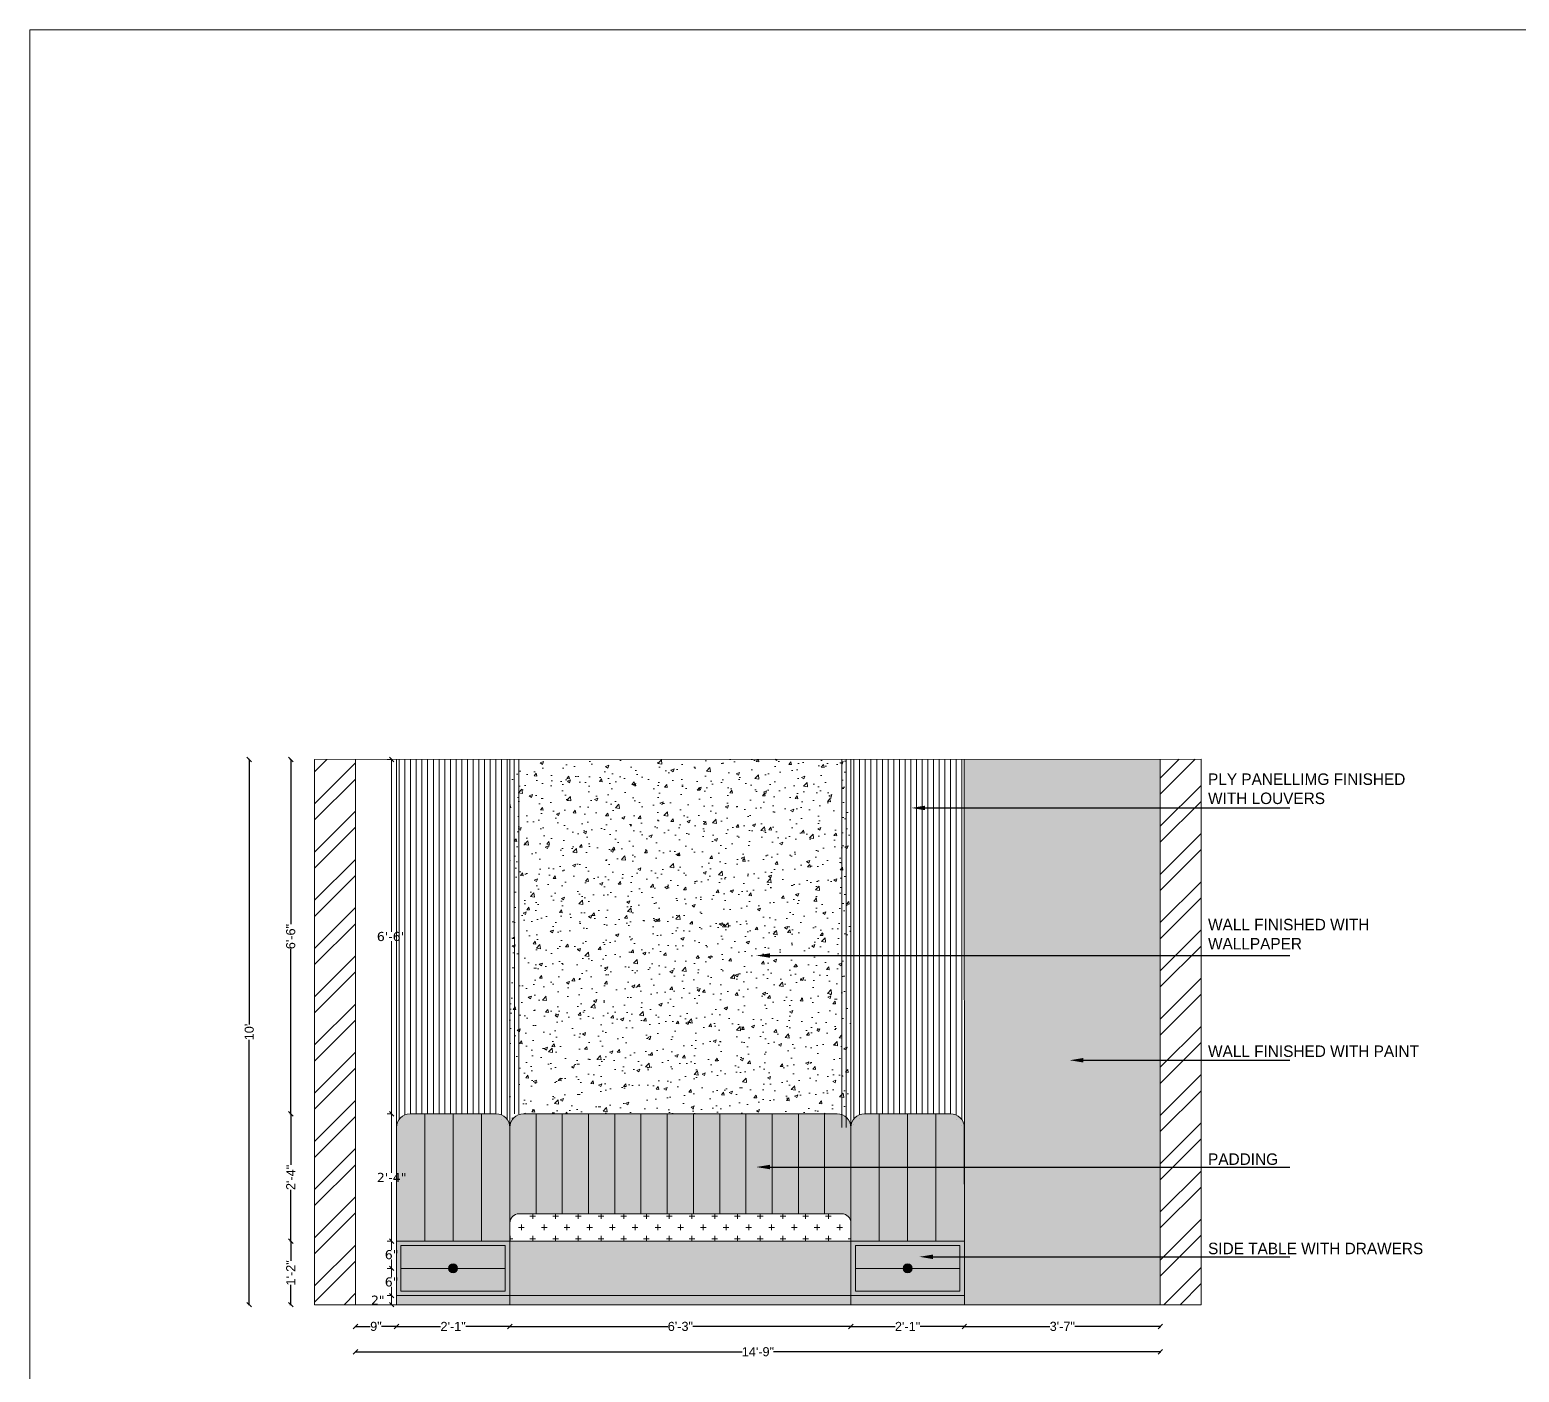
# Model space of a CAD drawing. Header units: inches. Extents: x 15448 to 46480, y -8154 to 0.
# Drawn here: x 16312.5 to 16640.1, y -3891.8 to -3596.5 of the extents above; entities that cross this region are included whole.
import ezdxf
from ezdxf import colors
from ezdxf.entities.mleader import LeaderData, LeaderLine
from ezdxf.math import Vec2, Vec3

# ---------------------------------------------------------------- set-up
doc = ezdxf.new("R2010")
doc.units = ezdxf.units.IN
doc.header["$MEASUREMENT"] = 0
doc.layers.add('IEL-HATCH-002', color=7, linetype='Continuous')
doc.styles.add('b.k', font='verdana.ttf')
doc.styles.add('HEMI', font='stylu.ttf')
doc.styles.get("Standard").update_dxf_attribs({"font": 'arial.ttf'})
doc.dimstyles.new('STANDARD$0', dxfattribs={"dimscale": 0, "dimtxt": 6, "dimasz": 3, "dimexe": 2, "dimexo": 2, "dimgap": 0, "dimtad": 0, "dimtih": 1, "dimtoh": 1, "dimdec": 1, "dimzin": 0, "dimdsep": 46, "dimlunit": 4, "dimtxsty": 'b.k', "dimcen": 2.5, "dimclrd": 256, "dimclre": 256, "dimclrt": 256, "dimadec": 0, "dimazin": 0, "dimtfac": 1, "dimtdec": 1, "dimtofl": 0, "dimtmove": 2, "dimatfit": 2, "dimfxl": 1, "dimfrac": 2, "dimtolj": 1, "dimtzin": 0, "dimlwd": 9, "dimlwe": 9, "dimarcsym": 0})

# ---------------------------------------------------------------- blocks, each defined once
blk = doc.blocks.new('_Oblique')
at = {"color": 0, "linetype": 'ByBlock', "lineweight": -2}
blk.add_line((-0.5, -0.5), (0.5, 0.5), dxfattribs=at)
blk = doc.blocks.new('*D272')
at = {"color": 1, "lineweight": -2, "transparency": 16777216}
for p, q in [((16369.93, -3862.99), (16369.71, -3862.99)), ((16369.89, -3862.99), (16369.89, -3867.33)), ((16369.89, -3876.99), (16369.89, -3872.64)), ((16369.93, -3876.99), (16369.71, -3876.99))]:
    blk.add_line(p, q, dxfattribs=at)
at = {"layer": 'Defpoints', "color": 0, "transparency": 16777216}
for p in [(16369.89, -3862.99), (16393.13, -3862.99), (16393.13, -3876.99)]:
    blk.add_point(p, dxfattribs=at)
at = {"color": 1, "lineweight": -2, "transparency": 16777216}
for p, rotation in [((16369.89, -3862.99), 90), ((16369.89, -3876.99), 270)]:
    blk.add_blockref('_Oblique', p, dxfattribs=dict(at, rotation=rotation))
at = {"color": 1, "lineweight": 5, "transparency": 16777216, "insert": (16369.89, -3869.99), "char_height": 2, "attachment_point": 5, "rotation": 90}
blk.add_mtext('\\A1;1\'-2"', dxfattribs=at)
blk = doc.blocks.new('*D273')
at = {"color": 1, "lineweight": -2, "transparency": 16777216}
for p, q in [((16369.93, -3834.98), (16369.71, -3834.98)), ((16369.89, -3834.98), (16369.89, -3846.22)), ((16369.89, -3862.99), (16369.89, -3851.75)), ((16369.93, -3862.99), (16369.71, -3862.99))]:
    blk.add_line(p, q, dxfattribs=at)
at = {"layer": 'Defpoints', "color": 0, "transparency": 16777216}
for p in [(16369.89, -3834.98), (16399.36, -3834.98), (16393.13, -3862.99)]:
    blk.add_point(p, dxfattribs=at)
at = {"color": 1, "lineweight": -2, "transparency": 16777216}
for p, rotation in [((16369.89, -3834.98), 90), ((16369.89, -3862.99), 270)]:
    blk.add_blockref('_Oblique', p, dxfattribs=dict(at, rotation=rotation))
at = {"color": 1, "lineweight": 5, "transparency": 16777216, "insert": (16369.89, -3848.98), "char_height": 2, "attachment_point": 5, "rotation": 90}
blk.add_mtext('\\A1;2\'-4"', dxfattribs=at)
blk = doc.blocks.new('*D274')
at = {"color": 1, "lineweight": -2, "transparency": 16777216}
for p, q in [((16369.93, -3757.02), (16369.71, -3757.02)), ((16369.89, -3757.02), (16369.89, -3793.25)), ((16369.89, -3834.98), (16369.89, -3798.76)), ((16369.93, -3834.98), (16369.71, -3834.98))]:
    blk.add_line(p, q, dxfattribs=at)
at = {"layer": 'Defpoints', "color": 0, "transparency": 16777216}
for p in [(16369.89, -3757.02), (16393.13, -3757.02), (16399.36, -3834.98)]:
    blk.add_point(p, dxfattribs=at)
at = {"color": 1, "lineweight": -2, "transparency": 16777216}
for p, rotation in [((16369.89, -3757.02), 90), ((16369.89, -3834.98), 270)]:
    blk.add_blockref('_Oblique', p, dxfattribs=dict(at, rotation=rotation))
at = {"color": 1, "lineweight": 5, "transparency": 16777216, "insert": (16369.89, -3796), "char_height": 2, "attachment_point": 5, "rotation": 90}
blk.add_mtext('\\A1;6\'-6"', dxfattribs=at)
blk = doc.blocks.new('*D275')
at = {"color": 1, "lineweight": -2, "transparency": 16777216}
for p, q in [((16384.13, -3881.73), (16384.13, -3881.95)), ((16384.13, -3881.77), (16387.39, -3881.77)), ((16393.13, -3881.77), (16389.87, -3881.77)), ((16393.13, -3881.73), (16393.13, -3881.95))]:
    blk.add_line(p, q, dxfattribs=at)
at = {"layer": 'Defpoints', "color": 0, "transparency": 16777216}
for p in [(16384.13, -3876.99), (16393.13, -3876.99), (16393.13, -3881.77)]:
    blk.add_point(p, dxfattribs=at)
at = {"color": 1, "lineweight": -2, "transparency": 16777216, "rotation": 180}
blk.add_blockref('_Oblique', (16384.13, -3881.77), dxfattribs=at)
at = {"color": 1, "lineweight": -2, "transparency": 16777216}
blk.add_blockref('_Oblique', (16393.13, -3881.77), dxfattribs=at)
at = {"color": 1, "lineweight": 5, "transparency": 16777216, "insert": (16388.63, -3881.77), "char_height": 2, "attachment_point": 5}
blk.add_mtext('\\A1;9"', dxfattribs=at)
blk = doc.blocks.new('*D276')
at = {"color": 1, "lineweight": -2, "transparency": 16777216}
for p, q in [((16393.13, -3881.73), (16393.13, -3881.95)), ((16393.13, -3881.77), (16402.84, -3881.77)), ((16418.08, -3881.77), (16408.37, -3881.77)), ((16418.08, -3881.73), (16418.08, -3881.95))]:
    blk.add_line(p, q, dxfattribs=at)
at = {"layer": 'Defpoints', "color": 0, "transparency": 16777216}
for p in [(16393.13, -3876.99), (16418.08, -3876.99), (16418.08, -3881.77)]:
    blk.add_point(p, dxfattribs=at)
at = {"color": 1, "lineweight": -2, "transparency": 16777216, "rotation": 180}
blk.add_blockref('_Oblique', (16393.13, -3881.77), dxfattribs=at)
at = {"color": 1, "lineweight": -2, "transparency": 16777216}
blk.add_blockref('_Oblique', (16418.08, -3881.77), dxfattribs=at)
at = {"color": 1, "lineweight": 5, "transparency": 16777216, "insert": (16405.6, -3881.77), "char_height": 2, "attachment_point": 5}
blk.add_mtext('\\A1;2\'-1"', dxfattribs=at)
blk = doc.blocks.new('*D277')
at = {"color": 1, "lineweight": -2, "transparency": 16777216}
for p, q in [((16418.08, -3881.73), (16418.08, -3881.95)), ((16418.08, -3881.77), (16452.82, -3881.77)), ((16493.08, -3881.77), (16458.33, -3881.77)), ((16493.08, -3881.73), (16493.08, -3881.95))]:
    blk.add_line(p, q, dxfattribs=at)
at = {"layer": 'Defpoints', "color": 0, "transparency": 16777216}
for p in [(16418.08, -3876.99), (16493.08, -3876.99), (16493.08, -3881.77)]:
    blk.add_point(p, dxfattribs=at)
at = {"color": 1, "lineweight": -2, "transparency": 16777216, "rotation": 180}
blk.add_blockref('_Oblique', (16418.08, -3881.77), dxfattribs=at)
at = {"color": 1, "lineweight": -2, "transparency": 16777216}
blk.add_blockref('_Oblique', (16493.08, -3881.77), dxfattribs=at)
at = {"color": 1, "lineweight": 5, "transparency": 16777216, "insert": (16455.58, -3881.77), "char_height": 2, "attachment_point": 5}
blk.add_mtext('\\A1;6\'-3"', dxfattribs=at)
blk = doc.blocks.new('*D278')
at = {"color": 1, "lineweight": -2, "transparency": 16777216}
for p, q in [((16493.08, -3881.73), (16493.08, -3881.95)), ((16493.08, -3881.77), (16502.79, -3881.77)), ((16518.03, -3881.77), (16508.32, -3881.77)), ((16518.03, -3881.73), (16518.03, -3881.95))]:
    blk.add_line(p, q, dxfattribs=at)
at = {"layer": 'Defpoints', "color": 0, "transparency": 16777216}
for p in [(16493.08, -3876.99), (16518.03, -3876.99), (16518.03, -3881.77)]:
    blk.add_point(p, dxfattribs=at)
at = {"color": 1, "lineweight": -2, "transparency": 16777216, "rotation": 180}
blk.add_blockref('_Oblique', (16493.08, -3881.77), dxfattribs=at)
at = {"color": 1, "lineweight": -2, "transparency": 16777216}
blk.add_blockref('_Oblique', (16518.03, -3881.77), dxfattribs=at)
at = {"color": 1, "lineweight": 5, "transparency": 16777216, "insert": (16505.55, -3881.77), "char_height": 2, "attachment_point": 5}
blk.add_mtext('\\A1;2\'-1"', dxfattribs=at)
blk = doc.blocks.new('*D279')
at = {"color": 1, "lineweight": -2, "transparency": 16777216}
for p, q in [((16518.03, -3881.73), (16518.03, -3881.95)), ((16518.03, -3881.77), (16536.83, -3881.77)), ((16561.13, -3881.77), (16542.33, -3881.77)), ((16561.13, -3881.73), (16561.13, -3881.95))]:
    blk.add_line(p, q, dxfattribs=at)
at = {"layer": 'Defpoints', "color": 0, "transparency": 16777216}
for p in [(16518.03, -3876.99), (16561.13, -3876.99), (16561.13, -3881.77)]:
    blk.add_point(p, dxfattribs=at)
at = {"color": 1, "lineweight": -2, "transparency": 16777216, "rotation": 180}
blk.add_blockref('_Oblique', (16518.03, -3881.77), dxfattribs=at)
at = {"color": 1, "lineweight": -2, "transparency": 16777216}
blk.add_blockref('_Oblique', (16561.13, -3881.77), dxfattribs=at)
at = {"color": 1, "lineweight": 5, "transparency": 16777216, "insert": (16539.58, -3881.77), "char_height": 2, "attachment_point": 5}
blk.add_mtext('\\A1;3\'-7"', dxfattribs=at)
blk = doc.blocks.new('*D288')
at = {"color": 1, "lineweight": -2, "transparency": 16777216}
for p, q in [((16384.13, -3887.31), (16384.13, -3887.53)), ((16384.13, -3887.35), (16469.2, -3887.35)), ((16561.13, -3887.35), (16476.06, -3887.35)), ((16561.13, -3887.31), (16561.13, -3887.53))]:
    blk.add_line(p, q, dxfattribs=at)
at = {"layer": 'Defpoints', "color": 0, "transparency": 16777216}
for p in [(16384.13, -3876.99), (16561.13, -3876.99), (16384.13, -3887.35)]:
    blk.add_point(p, dxfattribs=at)
at = {"color": 1, "lineweight": -2, "transparency": 16777216, "rotation": 180}
blk.add_blockref('_Oblique', (16384.13, -3887.35), dxfattribs=at)
at = {"color": 1, "lineweight": -2, "transparency": 16777216}
blk.add_blockref('_Oblique', (16561.13, -3887.35), dxfattribs=at)
at = {"color": 1, "lineweight": 5, "transparency": 16777216, "insert": (16472.63, -3887.35), "char_height": 2, "attachment_point": 5}
blk.add_mtext('\\A1;14\'-9"', dxfattribs=at)
blk = doc.blocks.new('*D289')
at = {"color": 1, "lineweight": -2, "transparency": 16777216}
for p, q in [((16360.81, -3757.02), (16360.59, -3757.02)), ((16360.77, -3757.02), (16360.77, -3815.31)), ((16360.77, -3876.99), (16360.77, -3818.7)), ((16360.81, -3876.99), (16360.59, -3876.99))]:
    blk.add_line(p, q, dxfattribs=at)
at = {"layer": 'Defpoints', "color": 0, "transparency": 16777216}
for p in [(16360.77, -3757.02), (16384.13, -3757.02), (16384.13, -3876.99)]:
    blk.add_point(p, dxfattribs=at)
at = {"color": 1, "lineweight": -2, "transparency": 16777216}
for p, rotation in [((16360.77, -3757.02), 90), ((16360.77, -3876.99), 270)]:
    blk.add_blockref('_Oblique', p, dxfattribs=dict(at, rotation=rotation))
at = {"color": 1, "lineweight": 5, "transparency": 16777216, "insert": (16360.77, -3817), "char_height": 2, "attachment_point": 5, "rotation": 90}
blk.add_mtext("\\A1;10'", dxfattribs=at)
blk = doc.blocks.new('*D305')
at = {"color": 1, "lineweight": 9, "transparency": 16777216}
for p, q in [((16392.08, -3874.99), (16391.08, -3874.99)), ((16392.08, -3876.99), (16392.08, -3874.99)), ((16392.08, -3876.99), (16391.08, -3876.99))]:
    blk.add_line(p, q, dxfattribs=at)
at = {"layer": 'Defpoints', "color": 0, "transparency": 16777216}
for p in [(16392.08, -3874.99), (16393.13, -3874.99), (16393.13, -3876.99)]:
    blk.add_point(p, dxfattribs=at)
at = {"color": 1, "lineweight": 9, "transparency": 16777216}
for p, rotation in [((16392.08, -3874.99), 90), ((16392.08, -3876.99), 270)]:
    blk.add_blockref('_Oblique', p, dxfattribs=dict(at, rotation=rotation))
at = {"color": 1, "lineweight": 5, "transparency": 16777216, "insert": (16389.04, -3875.99), "char_height": 2, "attachment_point": 5, "style": 'b.k'}
blk.add_mtext('\\A1;2"', dxfattribs=at)
blk = doc.blocks.new('*D306')
at = {"color": 1, "lineweight": 9, "transparency": 16777216}
for p, q in [((16392.08, -3868.99), (16391.08, -3868.99)), ((16392.08, -3868.99), (16392.08, -3870.95)), ((16392.08, -3874.99), (16391.08, -3874.99)), ((16392.08, -3874.99), (16392.08, -3873.03))]:
    blk.add_line(p, q, dxfattribs=at)
at = {"layer": 'Defpoints', "color": 0, "transparency": 16777216}
for p in [(16392.08, -3868.99), (16394.13, -3868.99), (16393.13, -3874.99)]:
    blk.add_point(p, dxfattribs=at)
at = {"color": 1, "lineweight": 9, "transparency": 16777216}
for p, rotation in [((16392.08, -3868.99), 90), ((16392.08, -3874.99), 270)]:
    blk.add_blockref('_Oblique', p, dxfattribs=dict(at, rotation=rotation))
at = {"color": 1, "lineweight": 5, "transparency": 16777216, "insert": (16392.08, -3871.99), "char_height": 2, "attachment_point": 5, "style": 'b.k'}
blk.add_mtext('\\A1;6"', dxfattribs=at)
blk = doc.blocks.new('*D307')
at = {"color": 1, "lineweight": 9, "transparency": 16777216}
for p, q in [((16392.08, -3862.99), (16391.08, -3862.99)), ((16392.08, -3862.99), (16392.08, -3864.95)), ((16392.08, -3868.99), (16392.08, -3867.03)), ((16392.08, -3868.99), (16391.08, -3868.99))]:
    blk.add_line(p, q, dxfattribs=at)
at = {"layer": 'Defpoints', "color": 0, "transparency": 16777216}
for p in [(16392.08, -3862.99), (16394.13, -3862.99), (16394.13, -3868.99)]:
    blk.add_point(p, dxfattribs=at)
at = {"color": 1, "lineweight": 9, "transparency": 16777216}
for p, rotation in [((16392.08, -3862.99), 90), ((16392.08, -3868.99), 270)]:
    blk.add_blockref('_Oblique', p, dxfattribs=dict(at, rotation=rotation))
at = {"color": 1, "lineweight": 5, "transparency": 16777216, "insert": (16392.08, -3865.99), "char_height": 2, "attachment_point": 5, "style": 'b.k'}
blk.add_mtext('\\A1;6"', dxfattribs=at)
blk = doc.blocks.new('*D308')
at = {"color": 1, "lineweight": 9, "transparency": 16777216}
for p, q in [((16392.08, -3834.99), (16391.08, -3834.99)), ((16392.08, -3834.99), (16392.08, -3847.96)), ((16392.08, -3862.99), (16392.08, -3850.01)), ((16392.08, -3862.99), (16391.08, -3862.99))]:
    blk.add_line(p, q, dxfattribs=at)
at = {"layer": 'Defpoints', "color": 0, "transparency": 16777216}
for p in [(16392.08, -3834.99), (16396.13, -3834.99), (16394.13, -3862.99)]:
    blk.add_point(p, dxfattribs=at)
at = {"color": 1, "lineweight": 9, "transparency": 16777216}
for p, rotation in [((16392.08, -3834.99), 90), ((16392.08, -3862.99), 270)]:
    blk.add_blockref('_Oblique', p, dxfattribs=dict(at, rotation=rotation))
at = {"color": 1, "lineweight": 5, "transparency": 16777216, "insert": (16392.08, -3848.99), "char_height": 2, "attachment_point": 5, "style": 'b.k'}
blk.add_mtext('\\A1;2\'-4"', dxfattribs=at)
blk = doc.blocks.new('*D309')
at = {"color": 1, "lineweight": 9, "transparency": 16777216}
for p, q in [((16392.08, -3757.02), (16391.08, -3757.02)), ((16392.08, -3757.02), (16392.08, -3794.96)), ((16392.08, -3834.99), (16392.08, -3797.04)), ((16392.08, -3834.99), (16391.08, -3834.99))]:
    blk.add_line(p, q, dxfattribs=at)
at = {"layer": 'Defpoints', "color": 0, "transparency": 16777216}
for p in [(16392.08, -3757.02), (16393.13, -3757.02), (16396.13, -3834.99)]:
    blk.add_point(p, dxfattribs=at)
at = {"color": 1, "lineweight": 9, "transparency": 16777216}
for p, rotation in [((16392.08, -3757.02), 90), ((16392.08, -3834.99), 270)]:
    blk.add_blockref('_Oblique', p, dxfattribs=dict(at, rotation=rotation))
at = {"color": 1, "lineweight": 5, "transparency": 16777216, "insert": (16392.08, -3796), "char_height": 2, "attachment_point": 5, "style": 'b.k'}
blk.add_mtext('\\A1;6\'-6"', dxfattribs=at)

msp = doc.modelspace()

# ---------------------------------------------------------------- hatches: boundary and pattern name
at = {"layer": 'IEL-HATCH-002', "lineweight": 5, "true_color": 0xed1f24, "transparency": 33554687}
h = msp.add_hatch(dxfattribs=at)
h.set_pattern_fill('ANSI32', color=240, scale=20)
h.paths.add_polyline_path([(16384.13, -3757.02), (16375.13, -3757.03), (16375.13, -3876.99), (16384.13, -3876.99)])
h.paths.add_polyline_path([(16570.13, -3756.99), (16561.13, -3756.99), (16561.13, -3876.99), (16570.13, -3876.99)])
at = {"layer": 'IEL-HATCH-002', "lineweight": 5, "true_color": 0xd5bdae, "transparency": 33554687}
h = msp.add_hatch(dxfattribs=at)
h.set_pattern_fill('ANSI31', color=9, scale=10, angle=45)
edge = h.paths.add_edge_path()
edge.add_line((16418.06, -3757.02), (16393.12, -3757.02))
edge.add_line((16393.12, -3757.02), (16393.13, -3837.99))
edge.add_arc((16396.13, -3837.99), 3, 90.0119, 180, ccw=False)
edge.add_line((16396.13, -3834.99), (16415.07, -3834.98))
edge.add_arc((16415.07, -3837.98), 3, 0, 90.0119, ccw=False)
edge.add_line((16418.07, -3837.98), (16418.08, -3834.99))
edge.add_line((16418.08, -3834.99), (16418.08, -3838.16))
edge.add_arc((16421.07, -3837.99), 3, 176.6259, 183.3741, ccw=False)
edge.add_line((16418.08, -3837.81), (16418.08, -3834.99))
edge.add_line((16418.08, -3834.99), (16418.06, -3757.02))
edge = h.paths.add_edge_path()
edge.add_line((16518.01, -3757), (16493.06, -3757))
edge.add_line((16493.06, -3757), (16493.08, -3837.99))
edge.add_arc((16496.08, -3837.99), 3, 90.0119, 180.0119, ccw=False)
edge.add_line((16496.08, -3834.99), (16515.02, -3834.98))
edge.add_arc((16515.02, -3837.98), 3, 0.0119, 90.0119, ccw=False)
edge.add_line((16518.02, -3837.98), (16518.01, -3757))
at = {"layer": 'IEL-HATCH-002', "lineweight": 5, "true_color": 0xc7c8ca, "transparency": 33554687}
h = msp.add_hatch(dxfattribs=at)
h.set_pattern_fill('AR-CONC', color=9)
h.set_pattern_definition([(50, (0, 0), (7.1726018, -0.6275213), [0.75, -8.25]), (355, (0, 0), (-1.3875133, 7.5219213), [0.6, -6.6]), (100.451444, (0.598, -0.052), (5.7850885, 6.8944), [0.637402, -7.011421]), (46.1842, (0, 2), (10.6724133, -1.655193), [1.125, -12.375]), (96.635635, (0.889, 1.862), (9.3466195, 9.741186), [0.9561034, -10.5171376]), (351.184164, (0, 2), (9.3466195, 9.741186), [0.9, -9.9]), (21, (1, 1.5), (5.9690705, -4.026189), [0.75, -8.25]), (326, (1, 1.5), (2.4331533, 7.2515005), [0.6, -6.6]), (71.451445, (1.4974, 1.1645), (8.4022238, 3.2253115), [0.637402, -7.011421]), (37.5, (0, 0), (0.12159855, 3.32893854), [0, -6.52, 0, -6.7, 0, -6.625]), (7.5, (0, 0), (2.6306954, 3.9441171), [0, -3.82, 0, -6.37, 0, -2.525]), (327.5, (-2.23, 0), (5.33822436, -0.2255487), [0, -2.5, 0, -7.8, 0, -10.35]), (317.5, (-3.23, 0), (5.8318617, 1.0010498), [0, -3.25, 0, -5.18, 0, -7.35])])
h.paths.add_polyline_path([(16493.06, -3757), (16418.06, -3757.02), (16418.07, -3834.99), (16418.07, -3837.99, -0.414274), (16421.07, -3834.99), (16490.07, -3834.99, -0.414153), (16493.07, -3837.99)])
at = {"layer": 'IEL-HATCH-002', "lineweight": 5, "true_color": 0xf5efeb, "transparency": 33554687}
h = msp.add_hatch(color=7, dxfattribs=at)
h.dxf.hatch_style = 1
h.paths.add_polyline_path([(16561.12, -3756.99), (16518, -3757), (16518.03, -3862.99), (16518.03, -3874.99), (16518.03, -3876.99), (16561.13, -3876.99)])
at = {"layer": 'IEL-HATCH-002', "lineweight": 5, "transparency": 33554687}
h = msp.add_hatch(color=256, dxfattribs=at)
h.dxf.hatch_style = 1
h.set_gradient(color1=(255, 255, 255), color2=(76, 133, 153), name='INVCYLINDER')
h.paths.add_polyline_path([(16399.36, -3834.98), (16396.13, -3834.99, 0.414153), (16393.13, -3837.99), (16393.13, -3862.99), (16399.36, -3862.99)])
h = msp.add_hatch(color=256, dxfattribs=at)
h.dxf.hatch_style = 1
h.set_gradient(color1=(255, 255, 255), color2=(76, 133, 153), name='INVCYLINDER')
h.paths.add_polyline_path([(16405.6, -3834.98), (16399.36, -3834.98), (16399.36, -3862.99), (16405.6, -3862.99)])
h = msp.add_hatch(color=256, dxfattribs=at)
h.dxf.hatch_style = 1
h.set_gradient(color1=(255, 255, 255), color2=(76, 133, 153), name='INVCYLINDER')
h.paths.add_polyline_path([(16411.84, -3834.98), (16405.6, -3834.98), (16405.6, -3862.99), (16411.84, -3862.99)])
h = msp.add_hatch(color=256, dxfattribs=at)
h.dxf.hatch_style = 1
h.set_gradient(color1=(255, 255, 255), color2=(76, 133, 153), name='INVCYLINDER')
h.paths.add_polyline_path([(16418.07, -3837.98, 0.414214), (16415.07, -3834.98), (16411.84, -3834.98), (16411.84, -3862.99), (16418.08, -3862.99)])
h = msp.add_hatch(color=256, dxfattribs=at)
h.dxf.hatch_style = 1
h.set_gradient(color1=(255, 255, 255), color2=(76, 133, 153), name='INVCYLINDER')
h.paths.add_polyline_path([(16423.84, -3834.99), (16421.07, -3834.99, 0.397069), (16418.08, -3837.81), (16418.08, -3858.99, -0.414214), (16420.08, -3856.99), (16423.84, -3856.99)])
h = msp.add_hatch(color=256, dxfattribs=at)
h.dxf.hatch_style = 1
h.set_gradient(color1=(255, 255, 255), color2=(76, 133, 153), name='INVCYLINDER')
h.paths.add_polyline_path([(16429.61, -3834.99), (16423.84, -3834.99), (16423.84, -3856.99), (16429.61, -3856.99)])
h = msp.add_hatch(color=256, dxfattribs=at)
h.dxf.hatch_style = 1
h.set_gradient(color1=(255, 255, 255), color2=(76, 133, 153), name='INVCYLINDER')
h.paths.add_polyline_path([(16435.38, -3834.99), (16429.61, -3834.99), (16429.61, -3856.99), (16435.38, -3856.99)])
h = msp.add_hatch(color=256, dxfattribs=at)
h.dxf.hatch_style = 1
h.set_gradient(color1=(255, 255, 255), color2=(76, 133, 153), name='INVCYLINDER')
h.paths.add_polyline_path([(16441.15, -3834.99), (16435.38, -3834.99), (16435.38, -3856.99), (16441.15, -3856.99)])
h = msp.add_hatch(color=256, dxfattribs=at)
h.dxf.hatch_style = 1
h.set_gradient(color1=(255, 255, 255), color2=(76, 133, 153), name='INVCYLINDER')
h.paths.add_polyline_path([(16446.92, -3834.99), (16441.15, -3834.99), (16441.15, -3856.99), (16446.92, -3856.99)])
h = msp.add_hatch(color=256, dxfattribs=at)
h.dxf.hatch_style = 1
h.set_gradient(color1=(255, 255, 255), color2=(76, 133, 153), name='INVCYLINDER')
h.paths.add_polyline_path([(16452.69, -3834.99), (16446.92, -3834.99), (16446.92, -3856.99), (16452.69, -3856.99)])
h = msp.add_hatch(color=256, dxfattribs=at)
h.dxf.hatch_style = 1
h.set_gradient(color1=(255, 255, 255), color2=(76, 133, 153), name='INVCYLINDER')
h.paths.add_polyline_path([(16458.46, -3834.99), (16452.69, -3834.99), (16452.69, -3856.99), (16458.46, -3856.99)])
h = msp.add_hatch(color=256, dxfattribs=at)
h.dxf.hatch_style = 1
h.set_gradient(color1=(255, 255, 255), color2=(76, 133, 153), name='INVCYLINDER')
h.paths.add_polyline_path([(16464.23, -3834.99), (16458.46, -3834.99), (16458.46, -3856.99), (16464.23, -3856.99)])
h = msp.add_hatch(color=256, dxfattribs=at)
h.dxf.hatch_style = 1
h.set_gradient(color1=(255, 255, 255), color2=(76, 133, 153), name='INVCYLINDER')
h.paths.add_polyline_path([(16470, -3834.99), (16464.23, -3834.99), (16464.23, -3856.99), (16470, -3856.99)])
h = msp.add_hatch(color=256, dxfattribs=at)
h.dxf.hatch_style = 1
h.set_gradient(color1=(255, 255, 255), color2=(76, 133, 153), name='INVCYLINDER')
h.paths.add_polyline_path([(16475.77, -3834.99), (16470, -3834.99), (16470, -3856.99), (16475.77, -3856.99)])
h = msp.add_hatch(color=256, dxfattribs=at)
h.dxf.hatch_style = 1
h.set_gradient(color1=(255, 255, 255), color2=(76, 133, 153), name='INVCYLINDER')
h.paths.add_polyline_path([(16481.54, -3834.99), (16475.77, -3834.99), (16475.77, -3856.99), (16481.54, -3856.99)])
h = msp.add_hatch(color=256, dxfattribs=at)
h.dxf.hatch_style = 1
h.set_gradient(color1=(255, 255, 255), color2=(76, 133, 153), name='INVCYLINDER')
h.paths.add_polyline_path([(16487.31, -3834.99), (16481.54, -3834.99), (16481.54, -3856.99), (16487.31, -3856.99)])
h = msp.add_hatch(color=256, dxfattribs=at)
h.dxf.hatch_style = 1
h.set_gradient(color1=(255, 255, 255), color2=(76, 133, 153), name='INVCYLINDER')
h.paths.add_polyline_path([(16493.07, -3837.99, 0.414153), (16490.07, -3834.99), (16487.31, -3834.99), (16487.31, -3856.99), (16491.08, -3856.99, -0.405729), (16493.08, -3858.93)])
h = msp.add_hatch(color=256, dxfattribs=at)
h.dxf.hatch_style = 1
h.set_gradient(color1=(255, 255, 255), color2=(76, 133, 153), name='INVCYLINDER')
h.paths.add_polyline_path([(16499.31, -3834.98), (16496.08, -3834.99, 0.414153), (16493.08, -3837.99), (16493.08, -3862.99), (16499.31, -3862.99)])
h = msp.add_hatch(color=256, dxfattribs=at)
h.dxf.hatch_style = 1
h.set_gradient(color1=(255, 255, 255), color2=(76, 133, 153), name='INVCYLINDER')
h.paths.add_polyline_path([(16505.55, -3834.98), (16499.31, -3834.98), (16499.31, -3862.99), (16505.55, -3862.99)])
h = msp.add_hatch(color=256, dxfattribs=at)
h.dxf.hatch_style = 1
h.set_gradient(color1=(255, 255, 255), color2=(76, 133, 153), name='INVCYLINDER')
h.paths.add_polyline_path([(16511.79, -3834.98), (16505.55, -3834.98), (16505.55, -3862.99), (16511.79, -3862.99)])
h = msp.add_hatch(color=256, dxfattribs=at)
h.dxf.hatch_style = 1
h.set_gradient(color1=(255, 255, 255), color2=(76, 133, 153), name='INVCYLINDER')
h.paths.add_polyline_path([(16518.02, -3837.98, 0.414214), (16515.02, -3834.98), (16511.79, -3834.98), (16511.79, -3862.99), (16518.03, -3862.99)])
at = {"layer": 'IEL-HATCH-002', "lineweight": 5, "true_color": 0xc7c8ca, "transparency": 33554687}
h = msp.add_hatch(dxfattribs=at)
h.set_pattern_fill('CROSS', color=9, scale=10)
edge = h.paths.add_edge_path()
edge.add_arc((16491.08, -3858.99), 2, 1.6647, 90)
edge.add_line((16491.08, -3856.99), (16420.08, -3856.99))
edge.add_arc((16420.08, -3858.99), 2, 90, 180)
edge.add_line((16418.08, -3858.99), (16418.08, -3862.99))
edge.add_line((16418.08, -3862.99), (16493.08, -3862.99))
edge.add_line((16493.08, -3862.99), (16493.08, -3858.93))
at = {"layer": 'IEL-HATCH-002', "lineweight": 5, "true_color": 0xc6a88b, "transparency": 33554687}
h = msp.add_hatch(color=43, dxfattribs=at)
h.dxf.hatch_style = 1
h.paths.add_polyline_path([(16418.08, -3862.99), (16393.13, -3862.99), (16393.13, -3874.99), (16418.08, -3874.99)])
h.paths.add_polyline_path([(16417.08, -3873.99), (16394.13, -3873.99), (16394.13, -3863.99), (16417.08, -3863.99)], flags=16)
h.paths.add_polyline_path([(16406.6, -3868.99, -1), (16404.6, -3868.99, -1)], flags=0)
h.paths.add_polyline_path([(16418.08, -3874.99), (16393.13, -3874.99), (16393.13, -3876.99), (16418.08, -3876.99)])
at = {"layer": 'IEL-HATCH-002', "lineweight": 5, "true_color": 0xf5efeb, "transparency": 33554687}
h = msp.add_hatch(color=7, dxfattribs=at)
h.dxf.hatch_style = 1
h.paths.add_polyline_path([(16417.08, -3868.99), (16406.6, -3868.99, -1), (16404.6, -3868.99), (16394.13, -3868.99), (16394.13, -3873.99), (16417.08, -3873.99)])
h.paths.add_polyline_path([(16417.08, -3863.99), (16394.13, -3863.99), (16394.13, -3868.99), (16404.6, -3868.99, -1), (16406.6, -3868.99), (16417.08, -3868.99)])
at = {"layer": 'IEL-HATCH-002', "lineweight": 5, "transparency": 33554687}
h = msp.add_hatch(color=256, dxfattribs=at)
h.dxf.hatch_style = 1
h.set_gradient(color1=(255, 255, 255), color2=(76, 133, 153), name='INVCYLINDER')
h.paths.add_polyline_path([(16493.08, -3862.99), (16418.08, -3862.99), (16418.08, -3876.99), (16493.08, -3876.99)])
at = {"layer": 'IEL-HATCH-002', "lineweight": 5, "true_color": 0xc6a88b, "transparency": 33554687}
h = msp.add_hatch(color=43, dxfattribs=at)
h.dxf.hatch_style = 1
h.paths.add_polyline_path([(16518.03, -3862.99), (16493.08, -3862.99), (16493.08, -3874.99), (16518.03, -3874.99)])
h.paths.add_polyline_path([(16517.03, -3873.99), (16494.08, -3873.99), (16494.08, -3863.99), (16517.03, -3863.99)], flags=16)
h.paths.add_polyline_path([(16506.55, -3868.99, -1), (16504.55, -3868.99, -1)], flags=0)
h.paths.add_polyline_path([(16518.03, -3874.99), (16493.08, -3874.99), (16493.08, -3876.99), (16518.03, -3876.99)])
at = {"layer": 'IEL-HATCH-002', "lineweight": 5, "true_color": 0xf5efeb, "transparency": 33554687}
h = msp.add_hatch(color=7, dxfattribs=at)
h.dxf.hatch_style = 1
h.paths.add_polyline_path([(16517.03, -3868.99), (16506.55, -3868.99, -1), (16504.55, -3868.99), (16494.08, -3868.99), (16494.08, -3873.99), (16517.03, -3873.99)])
h.paths.add_polyline_path([(16517.03, -3863.99), (16494.08, -3863.99), (16494.08, -3868.99), (16504.55, -3868.99, -1), (16506.55, -3868.99), (16517.03, -3868.99)])
at = {"layer": 'IEL-HATCH-002', "lineweight": 5, "true_color": 0xc5bb0d, "transparency": 33554687}
h = msp.add_hatch(color=52, dxfattribs=at)
h.dxf.hatch_style = 1
h.paths.add_polyline_path([(16406.6, -3868.99), (16404.6, -3868.99, 1)])
h.paths.add_polyline_path([(16404.6, -3868.99), (16406.6, -3868.99, 1)])
h = msp.add_hatch(color=52, dxfattribs=at)
h.dxf.hatch_style = 1
h.paths.add_polyline_path([(16506.55, -3868.99), (16504.55, -3868.99, 1)])
h.paths.add_polyline_path([(16504.55, -3868.99), (16506.55, -3868.99, 1)])

# ---------------------------------------------------------------- linework, layer by layer
at = {"lineweight": 5}
for p, q in [((16375.13, -3757.03), (16570.13, -3756.99)), ((16375.13, -3757.03), (16375.13, -3876.99)), ((16384.13, -3757.02), (16384.13, -3876.99)), ((16393.13, -3757.02), (16393.13, -3876.99)), ((16418.07, -3834.99), (16418.06, -3757.02)), ((16493.07, -3837.99), (16493.06, -3757)), ((16518.03, -3862.99), (16518.01, -3757)), ((16561.13, -3756.99), (16561.13, -3876.99)), ((16570.13, -3756.99), (16570.13, -3876.98)), ((16570.13, -3756.99), (16570.13, -3876.99)), ((16399.36, -3834.98), (16399.36, -3862.99)), ((16405.6, -3834.98), (16405.6, -3862.99)), ((16411.84, -3834.98), (16411.84, -3862.99)), ((16418.08, -3862.99), (16418.08, -3834.99)), ((16423.84, -3834.99), (16423.84, -3856.99)), ((16499.31, -3834.98), (16499.31, -3862.99)), ((16505.55, -3834.98), (16505.55, -3862.99)), ((16511.79, -3834.98), (16511.79, -3862.99)), ((16418.08, -3858.99), (16418.07, -3837.99)), ((16493.08, -3862.99), (16493.07, -3837.99)), ((16420.08, -3856.99), (16491.08, -3856.99)), ((16418.08, -3858.99), (16418.08, -3876.99)), ((16493.08, -3862.99), (16493.08, -3858.93)), ((16493.08, -3858.99), (16493.08, -3876.99)), ((16393.13, -3862.99), (16518.03, -3862.99)), ((16518.03, -3862.99), (16518.03, -3876.99)), ((16394.13, -3868.99), (16417.08, -3868.99)), ((16494.08, -3868.99), (16517.03, -3868.99)), ((16393.13, -3874.99), (16518.03, -3874.99)), ((16375.13, -3876.99), (16570.13, -3876.99))]:
    msp.add_line(p, q, dxfattribs=at)
at = {"color": 2, "lineweight": 5}
for p, q in [((16419.07, -3834.99), (16419.06, -3757.02)), ((16420.07, -3834.99), (16420.06, -3757.02)), ((16491.07, -3837.99), (16491.06, -3757)), ((16492.07, -3837.99), (16492.06, -3757))]:
    msp.add_line(p, q, dxfattribs=at)
at = {"color": 145, "lineweight": 5}
for p, q in [((16429.61, -3834.99), (16429.61, -3856.99)), ((16435.38, -3834.99), (16435.38, -3856.99)), ((16441.15, -3834.99), (16441.15, -3856.99)), ((16446.92, -3834.99), (16446.92, -3856.99)), ((16452.69, -3834.99), (16452.69, -3856.99)), ((16458.46, -3834.99), (16458.46, -3856.99)), ((16464.23, -3834.99), (16464.23, -3856.99)), ((16470, -3834.99), (16470, -3856.99)), ((16475.77, -3834.99), (16475.77, -3856.99)), ((16481.54, -3834.99), (16481.54, -3856.99)), ((16487.31, -3834.99), (16487.31, -3856.99))]:
    msp.add_line(p, q, dxfattribs=at)
at = {"lineweight": 5}
for points in [[(16312.5, -3596.5), (17975.24, -3596.5), (17975.24, -4221.5), (16312.5, -4221.5)], [(16393.13, -3862.99), (16418.08, -3862.99), (16418.08, -3874.99), (16393.13, -3874.99)], [(16394.13, -3863.99), (16417.08, -3863.99), (16417.08, -3873.99), (16394.13, -3873.99)], [(16493.08, -3862.99), (16518.03, -3862.99), (16518.03, -3874.99), (16493.08, -3874.99)], [(16494.08, -3863.99), (16517.03, -3863.99), (16517.03, -3873.99), (16494.08, -3873.99)]]:
    msp.add_lwpolyline(points, close=True, dxfattribs=at)
for points in [[(16418.08, -3862.99), (16418.07, -3837.98, 0.414214), (16415.07, -3834.98), (16396.13, -3834.99, 0.414153), (16393.13, -3837.99), (16393.13, -3862.99)], [(16493.08, -3862.99), (16493.07, -3837.99, 0.414153), (16490.07, -3834.99), (16421.07, -3834.99, 0.414274), (16418.07, -3837.99), (16418.08, -3862.99)], [(16518.03, -3862.99), (16518.02, -3837.98, 0.414214), (16515.02, -3834.98), (16496.08, -3834.99, 0.414153), (16493.08, -3837.99), (16493.08, -3862.99)]]:
    msp.add_lwpolyline(points, format="xyb", dxfattribs=at)
for centre in [(16405.6, -3868.99), (16505.55, -3868.99)]:
    msp.add_circle(centre, 1, dxfattribs=at)
for centre, start, end in [((16420.08, -3858.99), 90, 180), ((16491.08, -3858.99), 0, 90)]:
    msp.add_arc(centre, 2, start, end, dxfattribs=at)

# ---------------------------------------------------------------- texts
at = {"color": 5, "lineweight": 5, "width": 47.182, "attachment_point": 1, "rotation": 359.9906, "style": 'HEMI'}
for s, insert, char_height in [('PLY PANELLIMG FINISHED WITH LOUVERS', (16571.63, -3760.1), 2.5271), ('WALL FINISHED WITH WALLPAPER', (16571.63, -3792.09), 2.5271), ('WALL FINISHED WITH PAINT', (16571.63, -3819.95), 2.5271), ('PADDING', (16571.63, -3843.7), 2.527), ('SIDE TABLE WITH DRAWERS', (16571.63, -3863.35), 2.5271)]:
    msp.add_mtext(s, dxfattribs=dict(at, insert=insert, char_height=char_height))

# ---------------------------------------------------------------- dimensions: what is measured, and where the dimension line sits
at = {"lineweight": 5}
for base, p1, p2, override, picture, middle in [((16360.77, -3757.02), (16384.13, -3876.99), (16384.13, -3757.02), {"dimscale": 1, "dimtxt": 2, "dimasz": 1, "dimexe": 0.18, "dimexo": 0.0625, "dimgap": 0.09, "dimtih": 0, "dimtoh": 0, "dimdec": 0, "dimtxsty": 'Standard', "dimblk": 'Oblique', "dimcen": 0.09, "dimclrd": 1, "dimclre": 1, "dimclrt": 1, "dimtdec": 0, "dimtmove": 1, "dimatfit": 3, "dimldrblk": 'Oblique', "dimfxl": 0.03937, "dimfxlon": 1, "dimfrac": 0, "dimlwd": 65534, "dimlwe": 65534, "dimarcsym": 1}, '*D289', (16360.77, -3817)), ((16369.89, -3757.02), (16399.36, -3834.98), (16393.13, -3757.02), {"dimscale": 1, "dimtxt": 2, "dimasz": 1, "dimexe": 0.18, "dimexo": 0.0625, "dimgap": 0.09, "dimtih": 0, "dimtoh": 0, "dimdec": 0, "dimtxsty": 'Standard', "dimblk": 'Oblique', "dimcen": 0.09, "dimclrd": 1, "dimclre": 1, "dimclrt": 1, "dimtdec": 0, "dimtmove": 1, "dimatfit": 3, "dimldrblk": 'Oblique', "dimfxl": 0.03937, "dimfxlon": 1, "dimfrac": 0, "dimlwd": 65534, "dimlwe": 65534, "dimarcsym": 1}, '*D274', (16369.89, -3796)), ((16392.08, -3757.02), (16396.13, -3834.99), (16393.13, -3757.02), {"dimscale": 1, "dimtxt": 2, "dimasz": 1, "dimexe": 1, "dimexo": 1, "dimblk": 'Oblique', "dimclrd": 1, "dimclre": 1, "dimclrt": 1, "dimldrblk": 'Oblique', "dimfxl": 0, "dimfxlon": 1}, '*D309', (16392.08, -3796)), ((16369.89, -3834.98), (16393.13, -3862.99), (16399.36, -3834.98), {"dimscale": 1, "dimtxt": 2, "dimasz": 1, "dimexe": 0.18, "dimexo": 0.0625, "dimgap": 0.09, "dimtih": 0, "dimtoh": 0, "dimdec": 0, "dimtxsty": 'Standard', "dimblk": 'Oblique', "dimcen": 0.09, "dimclrd": 1, "dimclre": 1, "dimclrt": 1, "dimtdec": 0, "dimtmove": 1, "dimatfit": 3, "dimldrblk": 'Oblique', "dimfxl": 0.03937, "dimfxlon": 1, "dimfrac": 0, "dimlwd": 65534, "dimlwe": 65534, "dimarcsym": 1}, '*D273', (16369.89, -3848.98)), ((16392.08, -3834.99), (16394.13, -3862.99), (16396.13, -3834.99), {"dimscale": 1, "dimtxt": 2, "dimasz": 1, "dimexe": 1, "dimexo": 1, "dimblk": 'Oblique', "dimclrd": 1, "dimclre": 1, "dimclrt": 1, "dimldrblk": 'Oblique', "dimfxl": 0, "dimfxlon": 1}, '*D308', (16392.08, -3848.99)), ((16369.89, -3862.99), (16393.13, -3876.99), (16393.13, -3862.99), {"dimscale": 1, "dimtxt": 2, "dimasz": 1, "dimexe": 0.18, "dimexo": 0.0625, "dimgap": 0.09, "dimtih": 0, "dimtoh": 0, "dimdec": 0, "dimtxsty": 'Standard', "dimblk": 'Oblique', "dimcen": 0.09, "dimclrd": 1, "dimclre": 1, "dimclrt": 1, "dimtdec": 0, "dimtmove": 1, "dimatfit": 3, "dimldrblk": 'Oblique', "dimfxl": 0.03937, "dimfxlon": 1, "dimfrac": 0, "dimlwd": 65534, "dimlwe": 65534, "dimarcsym": 1}, '*D272', (16369.89, -3869.99)), ((16392.08, -3862.99), (16394.13, -3868.99), (16394.13, -3862.99), {"dimscale": 1, "dimtxt": 2, "dimasz": 1, "dimexe": 1, "dimexo": 1, "dimblk": 'Oblique', "dimclrd": 1, "dimclre": 1, "dimclrt": 1, "dimldrblk": 'Oblique', "dimfxl": 0, "dimfxlon": 1}, '*D307', (16392.08, -3865.99)), ((16392.08, -3868.99), (16393.13, -3874.99), (16394.13, -3868.99), {"dimscale": 1, "dimtxt": 2, "dimasz": 1, "dimexe": 1, "dimexo": 1, "dimblk": 'Oblique', "dimclrd": 1, "dimclre": 1, "dimclrt": 1, "dimldrblk": 'Oblique', "dimfxl": 0, "dimfxlon": 1}, '*D306', (16392.08, -3871.99)), ((16392.08, -3874.99), (16393.13, -3876.99), (16393.13, -3874.99), {"dimscale": 1, "dimtxt": 2, "dimasz": 1, "dimexe": 1, "dimexo": 1, "dimblk": 'Oblique', "dimclrd": 1, "dimclre": 1, "dimclrt": 1, "dimldrblk": 'Oblique', "dimfxl": 0, "dimfxlon": 1}, '*D305', (16389.04, -3875.99))]:
    dim = msp.add_linear_dim(base=base, p1=p1, p2=p2, angle=90, dimstyle='STANDARD$0', override=override, dxfattribs=at)
    dim.commit()
    dim.dimension.update_dxf_attribs({"geometry": picture, "text_midpoint": middle})
for base, p1, p2, picture, middle in [((16393.13, -3881.77), (16384.13, -3876.99), (16393.13, -3876.99), '*D275', (16388.63, -3881.77)), ((16384.13, -3887.35), (16561.13, -3876.99), (16384.13, -3876.99), '*D288', (16472.63, -3887.35)), ((16418.08, -3881.77), (16393.13, -3876.99), (16418.08, -3876.99), '*D276', (16405.6, -3881.77)), ((16493.08, -3881.77), (16418.08, -3876.99), (16493.08, -3876.99), '*D277', (16455.58, -3881.77)), ((16518.03, -3881.77), (16493.08, -3876.99), (16518.03, -3876.99), '*D278', (16505.55, -3881.77)), ((16561.13, -3881.77), (16518.03, -3876.99), (16561.13, -3876.99), '*D279', (16539.58, -3881.77))]:
    dim = msp.add_linear_dim(base=base, p1=p1, p2=p2, dimstyle='STANDARD$0', override={"dimscale": 1, "dimtxt": 2, "dimasz": 1, "dimexe": 0.18, "dimexo": 0.0625, "dimgap": 0.09, "dimtih": 0, "dimtoh": 0, "dimdec": 0, "dimtxsty": 'Standard', "dimblk": 'Oblique', "dimcen": 0.09, "dimclrd": 1, "dimclre": 1, "dimclrt": 1, "dimtdec": 0, "dimtmove": 1, "dimatfit": 3, "dimldrblk": 'Oblique', "dimfxl": 0.03937, "dimfxlon": 1, "dimfrac": 0, "dimlwd": 65534, "dimlwe": 65534, "dimarcsym": 1}, dxfattribs=at)
    dim.commit()
    dim.dimension.update_dxf_attribs({"geometry": picture, "text_midpoint": middle})

# ---------------------------------------------------------------- leaders
at = {"color": 5, "lineweight": 5}
ml = msp.add_multileader_mtext('Standard', dxfattribs=at)
ml.set_content('', color=5)
ml.set_leader_properties()
ml.build(insert=Vec2(0, 0))
ml.multileader.update_dxf_attribs({"text_right_attachment_type": 6, "dogleg_length": 0.36, "arrow_head_size": 3})
ctx = ml.context
ctx.base_point, ctx.char_height, ctx.arrow_head_size, ctx.landing_gap_size, ctx.plane_origin = Vec3(16589.65, -3767.7), 0.18, 3, 0.09, Vec3(16529.38, -3767.7)
ctx.right_attachment = 6
notes = []
notes.append((ctx, [(0, (1, 1, 0), (16589.29, -3767.7), (1, 0), 0.36, [(0, [(16506.38, -3767.7)], 0, [])])]))
ctx.mtext.insert, ctx.mtext.flow_direction = Vec3(16589.74, -3767.61), 5
ml = msp.add_multileader_mtext('Standard', dxfattribs=at)
ml.set_content('', color=5)
ml.set_leader_properties()
ml.build(insert=Vec2(0, 0))
ml.multileader.update_dxf_attribs({"text_right_attachment_type": 6, "dogleg_length": 0.36, "arrow_head_size": 3})
ctx = ml.context
ctx.base_point, ctx.char_height, ctx.arrow_head_size, ctx.landing_gap_size, ctx.plane_origin = Vec3(16589.65, -3800.17), 0.18, 3, 0.09, Vec3(16529.38, -3800.17)
ctx.right_attachment = 6
notes.append((ctx, [(0, (1, 1, 0), (16589.29, -3800.17), (1, 0), 0.36, [(0, [(16472.27, -3800.17)], 0, [])])]))
ctx.mtext.insert, ctx.mtext.flow_direction = Vec3(16589.74, -3800.08), 5
ml = msp.add_multileader_mtext('Standard', dxfattribs=at)
ml.set_content('', color=5)
ml.set_leader_properties()
ml.build(insert=Vec2(0, 0))
ml.multileader.update_dxf_attribs({"text_right_attachment_type": 6, "dogleg_length": 0.36, "arrow_head_size": 3})
ctx = ml.context
ctx.base_point, ctx.char_height, ctx.arrow_head_size, ctx.landing_gap_size, ctx.plane_origin = Vec3(16589.65, -3823.21), 0.18, 3, 0.09, Vec3(16529.38, -3823.21)
ctx.right_attachment = 6
notes.append((ctx, [(0, (1, 1, 0), (16589.29, -3823.21), (1, 0), 0.36, [(0, [(16541.2, -3823.21)], 0, [])])]))
ctx.mtext.insert, ctx.mtext.flow_direction = Vec3(16589.74, -3823.12), 5
ml = msp.add_multileader_mtext('Standard', dxfattribs=at)
ml.set_content('', color=5)
ml.set_leader_properties()
ml.build(insert=Vec2(0, 0))
ml.multileader.update_dxf_attribs({"text_right_attachment_type": 6, "dogleg_length": 0.36, "arrow_head_size": 3})
ctx = ml.context
ctx.base_point, ctx.char_height, ctx.arrow_head_size, ctx.landing_gap_size, ctx.plane_origin = Vec3(16589.65, -3846.7), 0.18, 3, 0.09, Vec3(16529.38, -3846.7)
ctx.right_attachment = 6
notes.append((ctx, [(0, (1, 1, 0), (16589.29, -3846.7), (1, 0), 0.36, [(0, [(16472.27, -3846.7)], 0, [])])]))
ctx.mtext.insert, ctx.mtext.flow_direction = Vec3(16589.74, -3846.61), 5
ml = msp.add_multileader_mtext('Standard', dxfattribs=at)
ml.set_content('', color=5)
ml.set_leader_properties()
ml.build(insert=Vec2(0, 0))
ml.multileader.update_dxf_attribs({"text_right_attachment_type": 6, "dogleg_length": 0.36, "arrow_head_size": 3})
ctx = ml.context
ctx.base_point, ctx.char_height, ctx.arrow_head_size, ctx.landing_gap_size, ctx.plane_origin = Vec3(16589.65, -3866.45), 0.18, 3, 0.09, Vec3(16529.38, -3866.45)
ctx.right_attachment = 6
notes.append((ctx, [(0, (1, 1, 0), (16589.29, -3866.45), (1, 0), 0.36, [(0, [(16508.13, -3866.45)], 0, [])])]))
ctx.mtext.insert, ctx.mtext.flow_direction = Vec3(16589.74, -3866.36), 5
for ctx, leaders in notes:
    for number, flags, end, landing, length, lines in leaders:
        leader = LeaderData()
        leader.index, (leader.has_last_leader_line, leader.has_dogleg_vector, leader.attachment_direction) = number, flags
        leader.last_leader_point, leader.dogleg_vector, leader.dogleg_length = Vec3(end), Vec3(landing), length
        for number, points, colour, breaks in lines:
            line = LeaderLine()
            line.index, line.vertices, line.color, line.breaks = number, Vec3.list(points), colors.encode_raw_color(colour), breaks
            leader.lines.append(line)
        ctx.leaders.append(leader)

doc.saveas('drawing.dxf')
